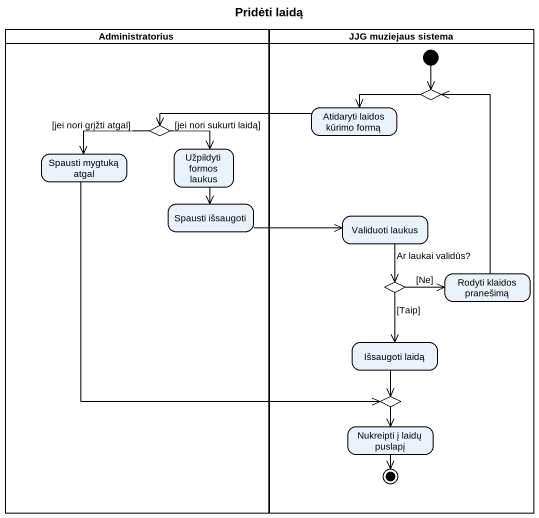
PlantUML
@startuml
title Pridėti laidą
hide empty description
state Administratorius <<partition>> {
  state "Spausti mygtuką atgal" as Spausti_mygtuką_atgal
  state choice2 <<choice>>
  state "Užpildyti formos laukus" as Užpildyti_formos_laukus
  state "Spausti išsaugoti" as Spausti_išsaugoti
}
state "JJG muziejaus sistema" as JJG_muziejaus_sistema <<partition>> {
  state "Atidaryti laidos kūrimo formą" as Atidaryti_laidos_kūrimo
  state choice1 <<choice>>
  state "Validuoti laukus" as Validuoti_laukus
  state "Rodyti klaidos pranešimą" as Rodyti_klaidos_pranešimą
  state choice3 <<choice>>
  state "Išsaugoti laidą" as Išsaugoti_laidą
  state "Nukreipti į laidų puslapį" as Nukreipti_į_laidų_puslapį
  state choice4 <<choice>>
  [*] --> choice1
  Nukreipti_į_laidų_puslapį --> [*]
}
Atidaryti_laidos_kūrimo -left-> choice2
choice1 -left-> Atidaryti_laidos_kūrimo
Spausti_mygtuką_atgal --> choice4
choice2 -left-> Spausti_mygtuką_atgal : [jei nori grįžti atgal]
choice2 --> Užpildyti_formos_laukus : [jei nori sukurti laidą]
Užpildyti_formos_laukus --> Spausti_išsaugoti
Spausti_išsaugoti -right-> Validuoti_laukus
Validuoti_laukus --> choice3 : Ar laukai validūs?
Rodyti_klaidos_pranešimą -up-> choice1
choice3 -right-> Rodyti_klaidos_pranešimą : [Ne]
choice3 --> Išsaugoti_laidą : [Taip]
Išsaugoti_laidą --> choice4
choice4 --> Nukreipti_į_laidų_puslapį
@enduml
